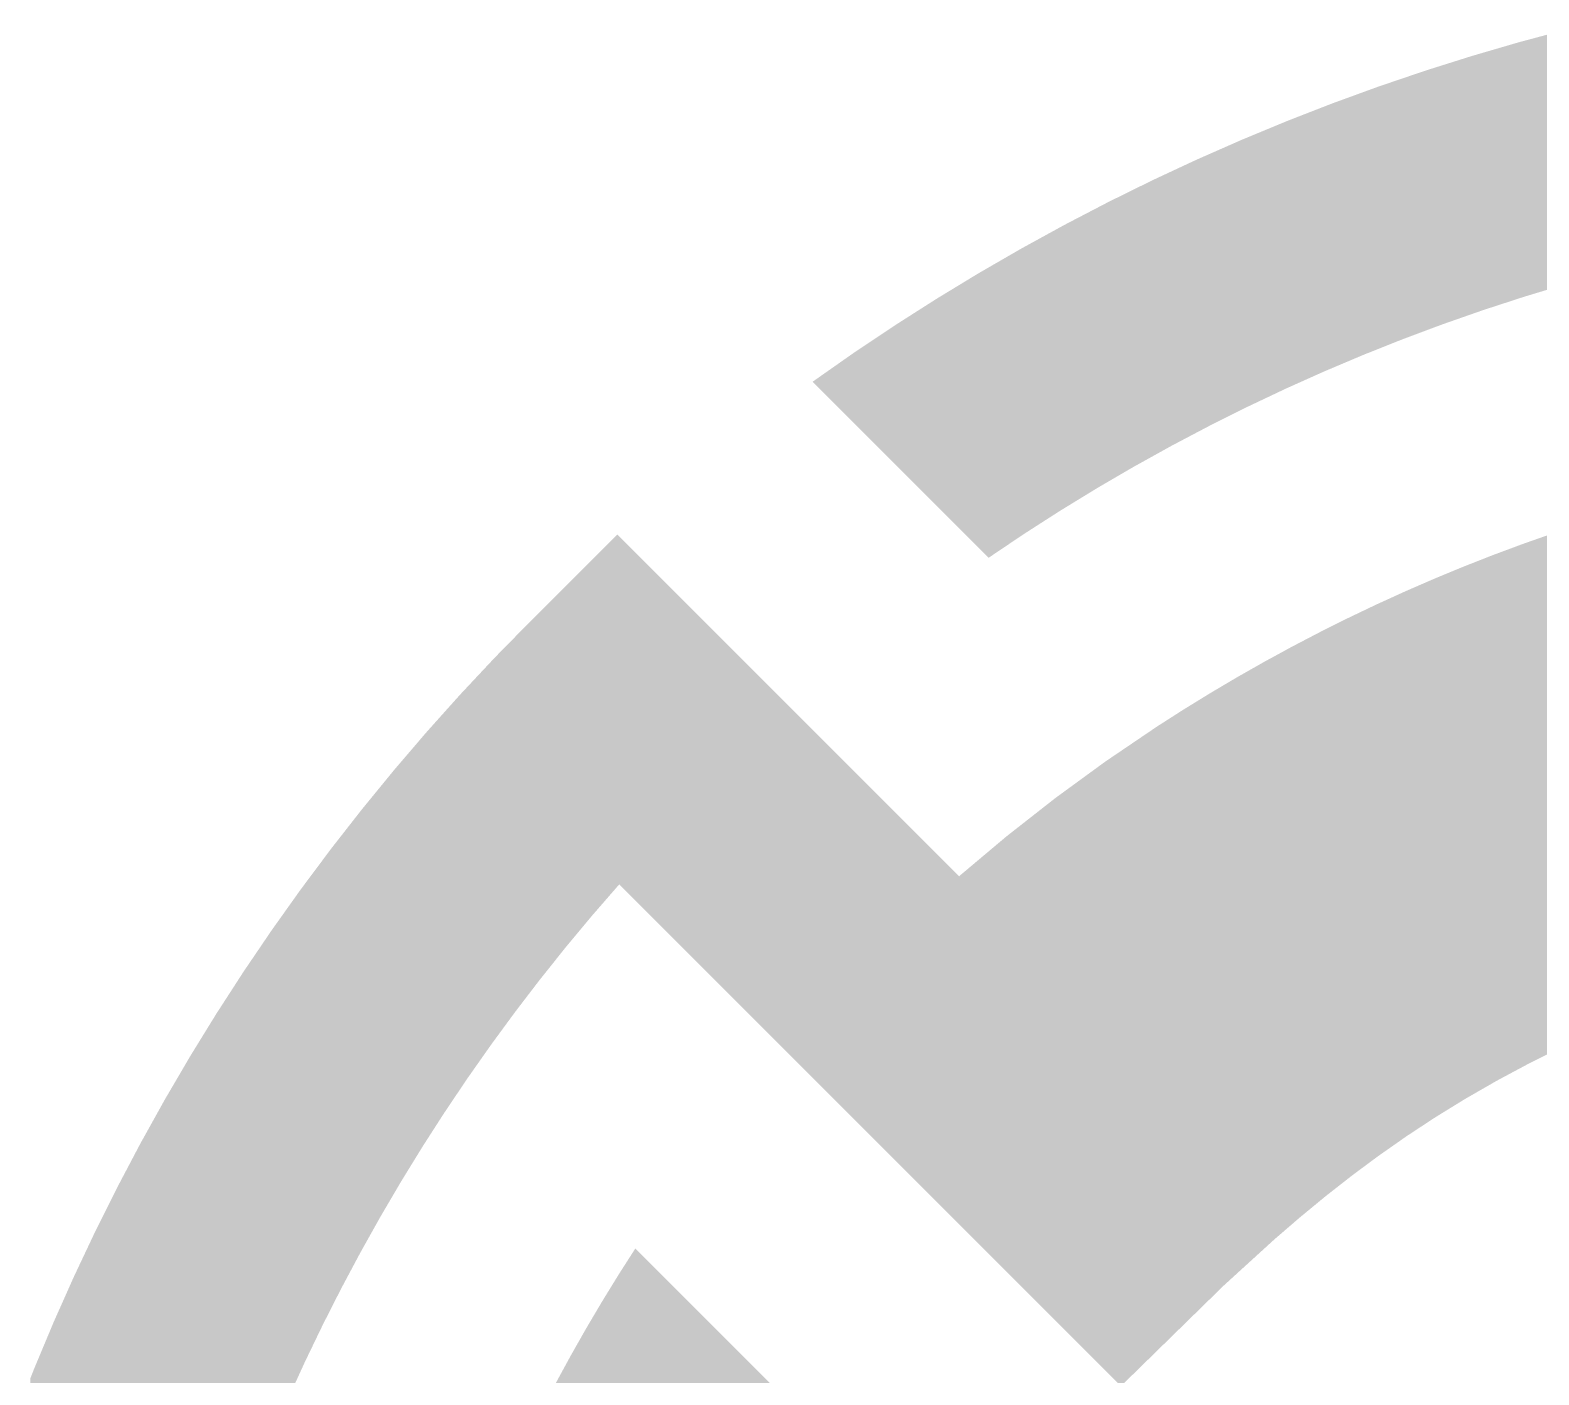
# Model space of a CAD drawing. Extents: x -428 to -172, y -41 to 60.
# Drawn here: x -310.53 to -302.97, y 4.24 to 10.98 of the extents above; entities that cross this region are included whole.
import ezdxf

# ---------------------------------------------------------------- set-up
doc = ezdxf.new("R2010")
doc.units = 0
doc.layers.add('ACRYLIC_BOTTOM$GRAVING', color=7, linetype='CONTINUOUS')

# ---------------------------------------------------------------- blocks, each defined once
blk = doc.blocks.new('*U1')
at = {"layer": 'ACRYLIC_BOTTOM$GRAVING', "linetype": 'CONTINUOUS'}
for points in [[(-307.4967, -4.8719), (-307.5811, 4.7429), (-307.4967, 4.8748)], [(-307.4967, -4.8719), (-307.4967, 4.8748), (-307.4101, -5.0048)], [(-307.4101, -5.0048), (-307.4967, 4.8748), (-307.4101, 4.7882)], [(-307.4101, -5.0048), (-307.4101, 4.7882), (-307.3215, -5.1332)], [(-307.3215, -5.1332), (-307.4101, 4.7882), (-307.3215, 4.6996)], [(-307.5813, -4.7422), (-307.6634, 4.609), (-307.5813, 4.7425)], [(-307.5811, -4.7426), (-307.5813, 4.7425), (-307.5811, 4.7429)], [(-307.5813, -4.7422), (-307.5813, 4.7425), (-307.5811, -4.7426)], [(-307.5811, -4.7426), (-307.5811, 4.7429), (-307.4967, -4.8719)], [(-307.3215, -5.1332), (-307.3215, 4.6996), (-307.1379, -5.3849)], [(-307.1379, -5.3849), (-307.3215, 4.6996), (-307.1379, 4.516)], [(-307.6636, -4.6084), (-307.7434, 4.4737), (-307.6636, 4.6087)], [(-307.6634, -4.6088), (-307.6636, 4.6087), (-307.6634, 4.609)], [(-307.6636, -4.6084), (-307.6636, 4.6087), (-307.6634, -4.6088)], [(-307.6634, -4.6088), (-307.6634, 4.609), (-307.5813, -4.7422)], [(-307.7436, -4.4731), (-307.8211, 4.3368), (-307.7436, 4.4734)], [(-307.7434, -4.4734), (-307.7436, 4.4734), (-307.7434, 4.4737)], [(-307.7436, -4.4731), (-307.7436, 4.4734), (-307.7434, -4.4734)], [(-307.7434, -4.4734), (-307.7434, 4.4737), (-307.6636, -4.6084)], [(-307.1379, -5.3849), (-307.1379, 4.516), (-306.9459, -5.6299)], [(-306.9459, -5.6299), (-307.1379, 4.516), (-306.9459, 4.324)], [(-307.8213, -4.3363), (-307.8965, 4.1984), (-307.8213, 4.3365)], [(-307.8211, -4.3366), (-307.8213, 4.3365), (-307.8211, 4.3368)], [(-307.8213, -4.3363), (-307.8213, 4.3365), (-307.8211, -4.3366)], [(-307.8211, -4.3366), (-307.8211, 4.3368), (-307.7436, -4.4731)], [(-306.9459, -5.6299), (-306.9459, 4.324), (-306.7456, -5.8679)], [(-306.7456, -5.8679), (-306.9459, 4.324), (-306.7456, 4.1237)]]:
    blk.add_solid(points, dxfattribs=at)
blk = doc.blocks.new('*U2')
at = {"layer": 'ACRYLIC_BOTTOM$GRAVING', "linetype": 'CONTINUOUS'}
for points in [[(-307.5866, 6.6889), (-307.7131, 8.3268), (-307.5866, 8.4529)], [(-307.5866, 6.6889), (-307.5866, 8.4529), (-307.5774, 6.6995)], [(-307.5774, 6.6995), (-307.5866, 8.4529), (-307.5774, 8.4436)], [(-307.5774, 6.6995), (-307.5774, 8.4436), (-305.8738, 4.9961)], [(-305.8738, 4.9961), (-307.5774, 8.4436), (-305.8738, 6.7399)], [(-303.047, 5.7851), (-303.1773, 8.357), (-303.047, 8.4055)], [(-303.0126, 5.8036), (-303.047, 8.4055), (-303.0126, 8.4176)], [(-303.047, 5.7851), (-303.047, 8.4055), (-303.0126, 5.8036)], [(-302.8965, 5.8615), (-303.0126, 8.4176), (-302.8965, 8.4584)], [(-303.0126, 5.8036), (-303.0126, 8.4176), (-302.8965, 5.8615)], [(-307.7131, 6.5434), (-307.8454, 8.195), (-307.7131, 8.3268)], [(-307.7131, 6.5434), (-307.7131, 8.3268), (-307.5866, 6.6889)], [(-303.1963, 5.7044), (-303.3345, 8.2957), (-303.1963, 8.35)], [(-303.1773, 5.7154), (-303.1963, 8.35), (-303.1773, 8.357)], [(-303.1963, 5.7044), (-303.1963, 8.35), (-303.1773, 5.7154)], [(-303.1773, 5.7154), (-303.1773, 8.357), (-303.047, 5.7851)], [(-303.3443, 5.619), (-303.485, 8.2337), (-303.3443, 8.2919)], [(-303.3345, 5.625), (-303.3443, 8.2919), (-303.3345, 8.2957)], [(-303.3443, 5.619), (-303.3443, 8.2919), (-303.3345, 5.625)], [(-303.3345, 5.625), (-303.3345, 8.2957), (-303.1963, 5.7044)], [(-307.8454, 6.3847), (-307.9741, 8.0667), (-307.8454, 8.195)], [(-307.8454, 6.3847), (-307.8454, 8.195), (-307.7131, 6.5434)], [(-303.6297, 5.4373), (-303.6364, 8.168), (-303.6297, 8.1709)], [(-303.491, 5.5285), (-303.6297, 8.1709), (-303.491, 8.2312)], [(-303.6297, 5.4373), (-303.6297, 8.1709), (-303.491, 5.5285)], [(-303.485, 5.5324), (-303.491, 8.2312), (-303.485, 8.2337)], [(-303.491, 5.5285), (-303.491, 8.2312), (-303.485, 5.5324)], [(-303.485, 5.5324), (-303.485, 8.2337), (-303.3443, 5.619)], [(-303.7804, 5.3314), (-303.9048, 8.043), (-303.7804, 8.1024)], [(-303.7694, 5.3395), (-303.7804, 8.1024), (-303.7694, 8.1074)], [(-303.7804, 5.3314), (-303.7804, 8.1024), (-303.7694, 5.3395)], [(-303.6364, 5.4326), (-303.7694, 8.1074), (-303.6364, 8.168)], [(-303.7694, 5.3395), (-303.7694, 8.1074), (-303.6364, 5.4326)], [(-303.6364, 5.4326), (-303.6364, 8.168), (-303.6297, 5.4373)], [(-308.022, 6.1612), (-308.0993, 7.9401), (-308.022, 8.019)], [(-307.9741, 6.2236), (-308.022, 8.019), (-307.9741, 8.0667)], [(-308.022, 6.1612), (-308.022, 8.019), (-307.9741, 6.2236)], [(-307.9741, 6.2236), (-307.9741, 8.0667), (-307.8454, 6.3847)], [(-303.923, 5.2247), (-304.0367, 7.9775), (-303.923, 8.0343)], [(-303.9048, 5.2391), (-303.923, 8.0343), (-303.9048, 8.043)], [(-303.923, 5.2247), (-303.923, 8.0343), (-303.9048, 5.2391)], [(-303.9048, 5.2391), (-303.9048, 8.043), (-303.7804, 5.3314)], [(-304.0643, 5.1129), (-304.1659, 7.9107), (-304.0643, 7.9637)], [(-304.0367, 5.1357), (-304.0643, 7.9637), (-304.0367, 7.9775)], [(-304.0643, 5.1129), (-304.0643, 7.9637), (-304.0367, 5.1357)], [(-304.0367, 5.1357), (-304.0367, 7.9775), (-303.923, 5.2247)], [(-308.0993, 6.0602), (-308.2003, 7.8372), (-308.0993, 7.9401)], [(-308.0993, 6.0602), (-308.0993, 7.9401), (-308.022, 6.1612)], [(-304.2041, 4.9963), (-304.2932, 7.8422), (-304.2041, 7.8908)], [(-304.1659, 5.0292), (-304.2041, 7.8908), (-304.1659, 7.9107)], [(-304.2041, 4.9963), (-304.2041, 7.8908), (-304.1659, 5.0292)], [(-304.1659, 5.0292), (-304.1659, 7.9107), (-304.0643, 5.1129)], [(-308.221, 5.8944), (-308.3391, 7.6891), (-308.221, 7.8151)], [(-308.2003, 5.9227), (-308.221, 7.8151), (-308.2003, 7.8372)], [(-308.221, 5.8944), (-308.221, 7.8151), (-308.2003, 5.9227)], [(-308.2003, 5.9227), (-308.2003, 7.8372), (-308.0993, 6.0602)], [(-304.3424, 4.8746), (-304.4793, 7.7377), (-304.3424, 7.8154)], [(-304.2932, 4.9195), (-304.3424, 7.8154), (-304.2932, 7.8422)], [(-304.3424, 4.8746), (-304.3424, 7.8154), (-304.2932, 4.9195)], [(-304.2932, 4.9195), (-304.2932, 7.8422), (-304.2041, 4.9963)], [(-304.4793, 4.75), (-304.5454, 7.6986), (-304.4793, 7.7377)], [(-304.4793, 4.75), (-304.4793, 7.7377), (-304.3424, 4.8746)], [(-308.374, 5.6745), (-308.4536, 7.5631), (-308.374, 7.6519)], [(-308.3391, 5.7264), (-308.374, 7.6519), (-308.3391, 7.6891)], [(-308.374, 5.6745), (-308.374, 7.6519), (-308.3391, 5.7264)], [(-308.3391, 5.7264), (-308.3391, 7.6891), (-308.221, 5.8944)], [(-304.6146, 4.6221), (-304.7484, 7.5754), (-304.6146, 7.6577)], [(-304.5454, 4.6897), (-304.6146, 7.6577), (-304.5454, 7.6986)], [(-304.6146, 4.6221), (-304.6146, 7.6577), (-304.5454, 4.6897)], [(-304.5454, 4.6897), (-304.5454, 7.6986), (-304.4793, 4.75)], [(-304.7484, 4.4913), (-304.8806, 7.4908), (-304.7484, 7.5754)], [(-304.7484, 4.4913), (-304.7484, 7.5754), (-304.6146, 4.6221)], [(-308.4536, 5.5562), (-308.5432, 7.4631), (-308.4536, 7.5631)], [(-308.4536, 5.5562), (-308.4536, 7.5631), (-308.374, 5.6745)], [(-304.8806, 4.362), (-305.0621, 7.3678), (-304.8806, 7.4908)], [(-304.8806, 4.362), (-304.8806, 7.4908), (-304.7484, 4.4913)], [(-308.5645, 5.3838), (-308.6717, 7.3131), (-308.5645, 7.4383)], [(-308.5432, 5.4169), (-308.5645, 7.4383), (-308.5432, 7.4631)], [(-308.5645, 5.3838), (-308.5645, 7.4383), (-308.5432, 5.4169)], [(-308.5432, 5.4169), (-308.5432, 7.4631), (-308.4536, 5.5562)], [(-305.0621, 4.1845), (-305.139, 7.3158), (-305.0621, 7.3678)], [(-305.0621, 4.1845), (-305.0621, 7.3678), (-304.8806, 4.362)], [(-308.7078, 5.1479), (-308.7753, 7.1885), (-308.7078, 7.2709)], [(-308.6717, 5.2094), (-308.7078, 7.2709), (-308.6717, 7.3131)], [(-308.7078, 5.1479), (-308.7078, 7.2709), (-308.6717, 5.2094)], [(-308.6717, 5.2094), (-308.6717, 7.3131), (-308.5645, 5.3838)], [(-305.139, 4.2614), (-305.3907, 7.1321), (-305.139, 7.3158)], [(-305.139, 4.2614), (-305.139, 7.3158), (-305.0621, 4.1845)], [(-308.7753, 5.0329), (-308.8678, 7.0755), (-308.7753, 7.1885)], [(-308.7753, 5.0329), (-308.7753, 7.1885), (-308.7078, 5.1479)], [(-305.3907, 4.5131), (-305.6357, 6.9401), (-305.3907, 7.1321)], [(-305.3907, 4.5131), (-305.3907, 7.1321), (-305.139, 4.2614)], [(-308.8752, 4.8545), (-308.9714, 6.943), (-308.8752, 7.066)], [(-308.8678, 4.8677), (-308.8752, 7.066), (-308.8678, 7.0755)], [(-308.8752, 4.8545), (-308.8752, 7.066), (-308.8678, 4.8677)], [(-308.8678, 4.8677), (-308.8678, 7.0755), (-308.7753, 5.0329)], [(-308.9714, 4.6742), (-309.0232, 6.8768), (-308.9714, 6.943)], [(-308.9714, 4.6742), (-308.9714, 6.943), (-308.8752, 4.8545)], [(-305.6357, 4.7581), (-305.8738, 6.7399), (-305.6357, 6.9401)], [(-305.6357, 4.7581), (-305.6357, 6.9401), (-305.3907, 4.5131)], [(-309.0639, 4.492), (-309.1526, 6.7034), (-309.0639, 6.8222)], [(-309.0232, 4.5722), (-309.0639, 6.8222), (-309.0232, 6.8768)], [(-309.0639, 4.492), (-309.0639, 6.8222), (-309.0232, 4.5722)], [(-309.0232, 4.5722), (-309.0232, 6.8768), (-308.9714, 4.6742)], [(-305.8738, 4.9961), (-305.8738, 6.7399), (-305.6357, 4.7581)], [(-309.1739, 4.2617), (-309.2376, 6.5855), (-309.1739, 6.675)], [(-309.1526, 4.3081), (-309.1739, 6.675), (-309.1526, 6.7034)], [(-309.1739, 4.2617), (-309.1739, 6.675), (-309.1526, 4.3081)], [(-309.1526, 4.3081), (-309.1526, 6.7034), (-309.0639, 4.492)], [(-309.2376, 4.1224), (-309.3188, 6.4715), (-309.2376, 6.5855)], [(-309.2376, 4.1224), (-309.2376, 6.5855), (-309.1739, 4.2617)], [(-309.3198, 3.9326), (-309.3961, 6.3577), (-309.3198, 6.4701)], [(-309.3188, 3.9351), (-309.3198, 6.4701), (-309.3188, 6.4715)], [(-309.3198, 3.9326), (-309.3198, 6.4701), (-309.3188, 3.9351)], [(-309.3188, 3.9351), (-309.3188, 6.4715), (-309.2376, 4.1224)], [(-309.3961, 3.7461), (-309.461, 6.2622), (-309.3961, 6.3577)], [(-309.3961, 3.7461), (-309.3961, 6.3577), (-309.3198, 3.9326)], [(-309.4697, 3.5556), (-309.5393, 6.1411), (-309.4697, 6.2488)], [(-309.461, 3.5781), (-309.4697, 6.2488), (-309.461, 6.2622)], [(-309.4697, 3.5556), (-309.4697, 6.2488), (-309.461, 3.5781)], [(-309.461, 3.5781), (-309.461, 6.2622), (-309.3961, 3.7461)], [(-309.5393, 3.3636), (-309.5974, 6.0515), (-309.5393, 6.1411)], [(-309.5393, 3.3636), (-309.5393, 6.1411), (-309.4697, 3.5556)], [(-309.6051, 3.1702), (-309.667, 5.9384), (-309.6051, 6.0389)], [(-309.5974, 3.193), (-309.6051, 6.0389), (-309.5974, 6.0515)], [(-309.6051, 3.1702), (-309.6051, 6.0389), (-309.5974, 3.193)], [(-309.5974, 3.193), (-309.5974, 6.0515), (-309.5393, 3.3636)], [(-309.667, 2.9753), (-309.725, 5.8443), (-309.667, 5.9384)], [(-309.667, 2.9753), (-309.667, 5.9384), (-309.6051, 3.1702)], [(-309.7289, 2.765), (-309.779, 5.7523), (-309.7289, 5.838)], [(-309.725, 2.7792), (-309.7289, 5.838), (-309.725, 5.8443)], [(-309.7289, 2.765), (-309.7289, 5.838), (-309.725, 2.7792)], [(-309.725, 2.7792), (-309.725, 5.8443), (-309.667, 2.9753)], [(-309.779, 2.5818), (-309.8291, 5.6669), (-309.779, 5.7523)], [(-309.779, 2.5818), (-309.779, 5.7523), (-309.7289, 2.765)], [(-309.8556, 2.2685), (-309.8752, 5.5864), (-309.8556, 5.6217)], [(-309.8291, 2.3832), (-309.8556, 5.6217), (-309.8291, 5.6669)], [(-309.8556, 2.2685), (-309.8556, 5.6217), (-309.8291, 2.3832)], [(-309.8291, 2.3832), (-309.8291, 5.6669), (-309.779, 2.5818)], [(-309.8752, 2.1835), (-309.9173, 5.5108), (-309.8752, 5.5864)], [(-309.8752, 2.1835), (-309.8752, 5.5864), (-309.8556, 2.2685)], [(-309.9173, 1.9827), (-309.9553, 5.4423), (-309.9173, 5.5108)], [(-309.9173, 1.9827), (-309.9173, 5.5108), (-309.8752, 2.1835)], [(-309.9894, 1.578), (-310.0193, 5.3233), (-309.9894, 5.38)], [(-309.9774, 1.6495), (-309.9894, 5.38), (-309.9774, 5.4028)], [(-309.9894, 1.578), (-309.9894, 5.38), (-309.9774, 1.6495)], [(-309.9553, 1.7808), (-309.9774, 5.4028), (-309.9553, 5.4423)], [(-309.9774, 1.6495), (-309.9774, 5.4028), (-309.9553, 1.7808)], [(-309.9553, 1.7808), (-309.9553, 5.4423), (-309.9173, 1.9827)], [(-310.0193, 1.3743), (-310.0451, 5.2743), (-310.0193, 5.3233)], [(-310.0193, 1.3743), (-310.0193, 5.3233), (-309.9894, 1.578)], [(-310.0669, 0.9643), (-310.0844, 5.1998), (-310.0669, 5.2331)], [(-310.0451, 1.1697), (-310.0669, 5.2331), (-310.0451, 5.2743)], [(-310.0669, 0.9643), (-310.0669, 5.2331), (-310.0451, 1.1697)], [(-310.0451, 1.1697), (-310.0451, 5.2743), (-310.0193, 1.3743)], [(-310.1127, -5.1433), (-310.1248, 5.1201), (-310.1127, 5.1443)], [(-310.1124, 0.1127), (-310.1127, 5.1443), (-310.1124, 5.1448)], [(-310.1127, -0.102), (-310.1127, 5.1443), (-310.1124, 0.1127)], [(-310.1077, 0.3277), (-310.1124, 5.1448), (-310.1077, 5.1544)], [(-310.1124, 0.1127), (-310.1124, 5.1448), (-310.1077, 0.3277)], [(-310.0983, 0.5429), (-310.1077, 5.1544), (-310.0983, 5.173)], [(-310.1077, 0.3277), (-310.1077, 5.1544), (-310.0983, 0.5429)], [(-310.0942, 0.6067), (-310.0983, 5.173), (-310.0942, 5.1813)], [(-310.0983, 0.5429), (-310.0983, 5.173), (-310.0942, 0.6067)], [(-310.0844, 0.7582), (-310.0942, 5.1813), (-310.0844, 5.1998)], [(-310.0942, 0.6067), (-310.0942, 5.1813), (-310.0844, 0.7582)], [(-310.0844, 0.7582), (-310.0844, 5.1998), (-310.0669, 0.9643)], [(-310.1248, -5.1201), (-310.2061, 4.9573), (-310.1248, 5.1201)], [(-310.1248, -5.1201), (-310.1248, 5.1201), (-310.1127, -5.1433)], [(-310.2061, -4.9552), (-310.2338, 4.8985), (-310.2061, 4.9573)], [(-310.2061, -4.9552), (-310.2061, 4.9573), (-310.1248, -5.1201)], [(-310.2338, -4.8989), (-310.3129, 4.731), (-310.2338, 4.8985)], [(-310.2338, -4.8989), (-310.2338, 4.8985), (-310.2061, -4.9552)], [(-310.3129, -4.7292), (-310.3379, 4.6749), (-310.3129, 4.731)], [(-310.3129, -4.7292), (-310.3129, 4.731), (-310.2338, -4.8989)], [(-310.3379, -4.6757), (-310.4148, 4.5023), (-310.3379, 4.6749)], [(-310.3379, -4.6757), (-310.3379, 4.6749), (-310.3129, -4.7292)], [(-310.4148, -4.501), (-310.437, 4.4491), (-310.4148, 4.5023)], [(-310.4148, -4.501), (-310.4148, 4.5023), (-310.3379, -4.6757)], [(-310.437, -4.4504), (-310.5115, 4.2714), (-310.437, 4.4491)], [(-310.437, -4.4504), (-310.437, 4.4491), (-310.4148, -4.501)], [(-310.5115, -4.2705), (-310.5311, 4.2215), (-310.5115, 4.2714)], [(-310.5115, -4.2705), (-310.5115, 4.2714), (-310.437, -4.4504)]]:
    blk.add_solid(points, dxfattribs=at)
blk = doc.blocks.new('*U3')
at = {"layer": 'ACRYLIC_BOTTOM$GRAVING', "linetype": 'CONTINUOUS'}
for points in [[(-302.8409, 9.7048), (-303.0444, 10.9259), (-302.8409, 10.9805)], [(-303.0666, 9.6359), (-303.2465, 10.8675), (-303.0666, 10.92)], [(-303.0444, 9.6432), (-303.0666, 10.92), (-303.0444, 10.9259)], [(-303.0666, 9.6359), (-303.0666, 10.92), (-303.0444, 9.6432)], [(-303.0444, 9.6432), (-303.0444, 10.9259), (-302.8409, 9.7048)], [(-303.3022, 9.5578), (-303.4473, 10.8055), (-303.3022, 10.8512)], [(-303.2465, 9.5773), (-303.3022, 10.8512), (-303.2465, 10.8675)], [(-303.3022, 9.5578), (-303.3022, 10.8512), (-303.2465, 9.5773)], [(-303.2465, 9.5773), (-303.2465, 10.8675), (-303.0666, 9.6359)], [(-303.5363, 9.4739), (-303.6467, 10.7399), (-303.5363, 10.7774)], [(-303.4473, 9.5071), (-303.5363, 10.7774), (-303.4473, 10.8055)], [(-303.5363, 9.4739), (-303.5363, 10.7774), (-303.4473, 9.5071)], [(-303.4473, 9.5071), (-303.4473, 10.8055), (-303.3022, 9.5578)], [(-303.8446, 9.3539), (-303.9996, 10.6145), (-303.8446, 10.6709)], [(-303.7688, 9.3841), (-303.8446, 10.6709), (-303.7688, 10.6985)], [(-303.8446, 9.3539), (-303.8446, 10.6709), (-303.7688, 9.3841)], [(-303.6467, 9.4326), (-303.7688, 10.6985), (-303.6467, 10.7399)], [(-303.7688, 9.3841), (-303.7688, 10.6985), (-303.6467, 9.4326)], [(-303.6467, 9.4326), (-303.6467, 10.7399), (-303.5363, 9.4739)], [(-304.0409, 9.271), (-304.2286, 10.5254), (-304.0409, 10.5984)], [(-303.9996, 9.2884), (-304.0409, 10.5984), (-303.9996, 10.6145)], [(-304.0409, 9.271), (-304.0409, 10.5984), (-303.9996, 9.2884)], [(-303.9996, 9.2884), (-303.9996, 10.6145), (-303.8446, 9.3539)], [(-304.2355, 9.1838), (-304.4285, 10.4426), (-304.2355, 10.5225)], [(-304.2286, 9.1869), (-304.2355, 10.5225), (-304.2286, 10.5254)], [(-304.2355, 9.1838), (-304.2355, 10.5225), (-304.2286, 9.1869)], [(-304.2286, 9.1869), (-304.2286, 10.5254), (-304.0409, 9.271)], [(-304.4285, 9.0924), (-304.4558, 10.4313), (-304.4285, 10.4426)], [(-304.4285, 9.0924), (-304.4285, 10.4426), (-304.2355, 9.1838)], [(-304.4558, 9.0788), (-304.6197, 10.3592), (-304.4558, 10.4313)], [(-304.4558, 9.0788), (-304.4558, 10.4313), (-304.4285, 9.0924)], [(-304.6811, 8.9645), (-304.809, 10.2726), (-304.6811, 10.3322)], [(-304.6197, 8.9968), (-304.6811, 10.3322), (-304.6197, 10.3592)], [(-304.6811, 8.9645), (-304.6811, 10.3322), (-304.6197, 8.9968)], [(-304.6197, 8.9968), (-304.6197, 10.3592), (-304.4558, 9.0788)], [(-304.9043, 8.8442), (-304.9965, 10.1827), (-304.9043, 10.2281)], [(-304.809, 8.8971), (-304.9043, 10.2281), (-304.809, 10.2726)], [(-304.9043, 8.8442), (-304.9043, 10.2281), (-304.809, 8.8971)], [(-304.809, 8.8971), (-304.809, 10.2726), (-304.6811, 8.9645)], [(-304.9965, 8.7931), (-305.1255, 10.1191), (-304.9965, 10.1827)], [(-304.9965, 8.7931), (-304.9965, 10.1827), (-304.9043, 8.8442)], [(-305.1819, 8.685), (-305.3444, 10.0051), (-305.1819, 10.0897)], [(-305.1255, 8.718), (-305.1819, 10.0897), (-305.1255, 10.1191)], [(-305.1819, 8.685), (-305.1819, 10.0897), (-305.1255, 8.718)], [(-305.1255, 8.718), (-305.1255, 10.1191), (-304.9965, 8.7931)], [(-305.3654, 8.5728), (-305.5467, 9.8941), (-305.3654, 9.9936)], [(-305.3444, 8.5856), (-305.3654, 9.9936), (-305.3444, 10.0051)], [(-305.3654, 8.5728), (-305.3654, 9.9936), (-305.3444, 8.5856)], [(-305.3444, 8.5856), (-305.3444, 10.0051), (-305.1819, 8.685)], [(-305.5612, 8.4468), (-305.7258, 9.7911), (-305.5612, 9.8862)], [(-305.5467, 8.4565), (-305.5612, 9.8862), (-305.5467, 9.8941)], [(-305.5612, 8.4468), (-305.5612, 9.8862), (-305.5467, 8.4565)], [(-305.5467, 8.4565), (-305.5467, 9.8941), (-305.3654, 8.5728)], [(-305.7756, 8.3858), (-305.9875, 9.6336), (-305.7756, 9.7624)], [(-305.7258, 8.336), (-305.7756, 9.7624), (-305.7258, 9.7911)], [(-305.7756, 8.3858), (-305.7756, 9.7624), (-305.7258, 8.336)], [(-305.7258, 8.336), (-305.7258, 9.7911), (-305.5612, 8.4468)], [(-305.9875, 8.5978), (-306.197, 9.5001), (-305.9875, 9.6336)], [(-305.9875, 8.5978), (-305.9875, 9.6336), (-305.7756, 8.3858)], [(-306.197, 8.8073), (-306.4039, 9.3617), (-306.197, 9.5001)], [(-306.197, 8.8073), (-306.197, 9.5001), (-305.9875, 8.5978)], [(-306.4039, 9.0142), (-306.6082, 9.2184), (-306.4039, 9.3617)], [(-306.4039, 9.0142), (-306.4039, 9.3617), (-306.197, 8.8073)]]:
    blk.add_solid(points, dxfattribs=at)

msp = doc.modelspace()

# ---------------------------------------------------------------- block references
at = {"layer": 'ACRYLIC_BOTTOM$GRAVING'}
for name in ['*U3', '*U2', '*U1']:
    msp.add_blockref(name, (0, 0), dxfattribs=at)

doc.saveas('drawing.dxf')
